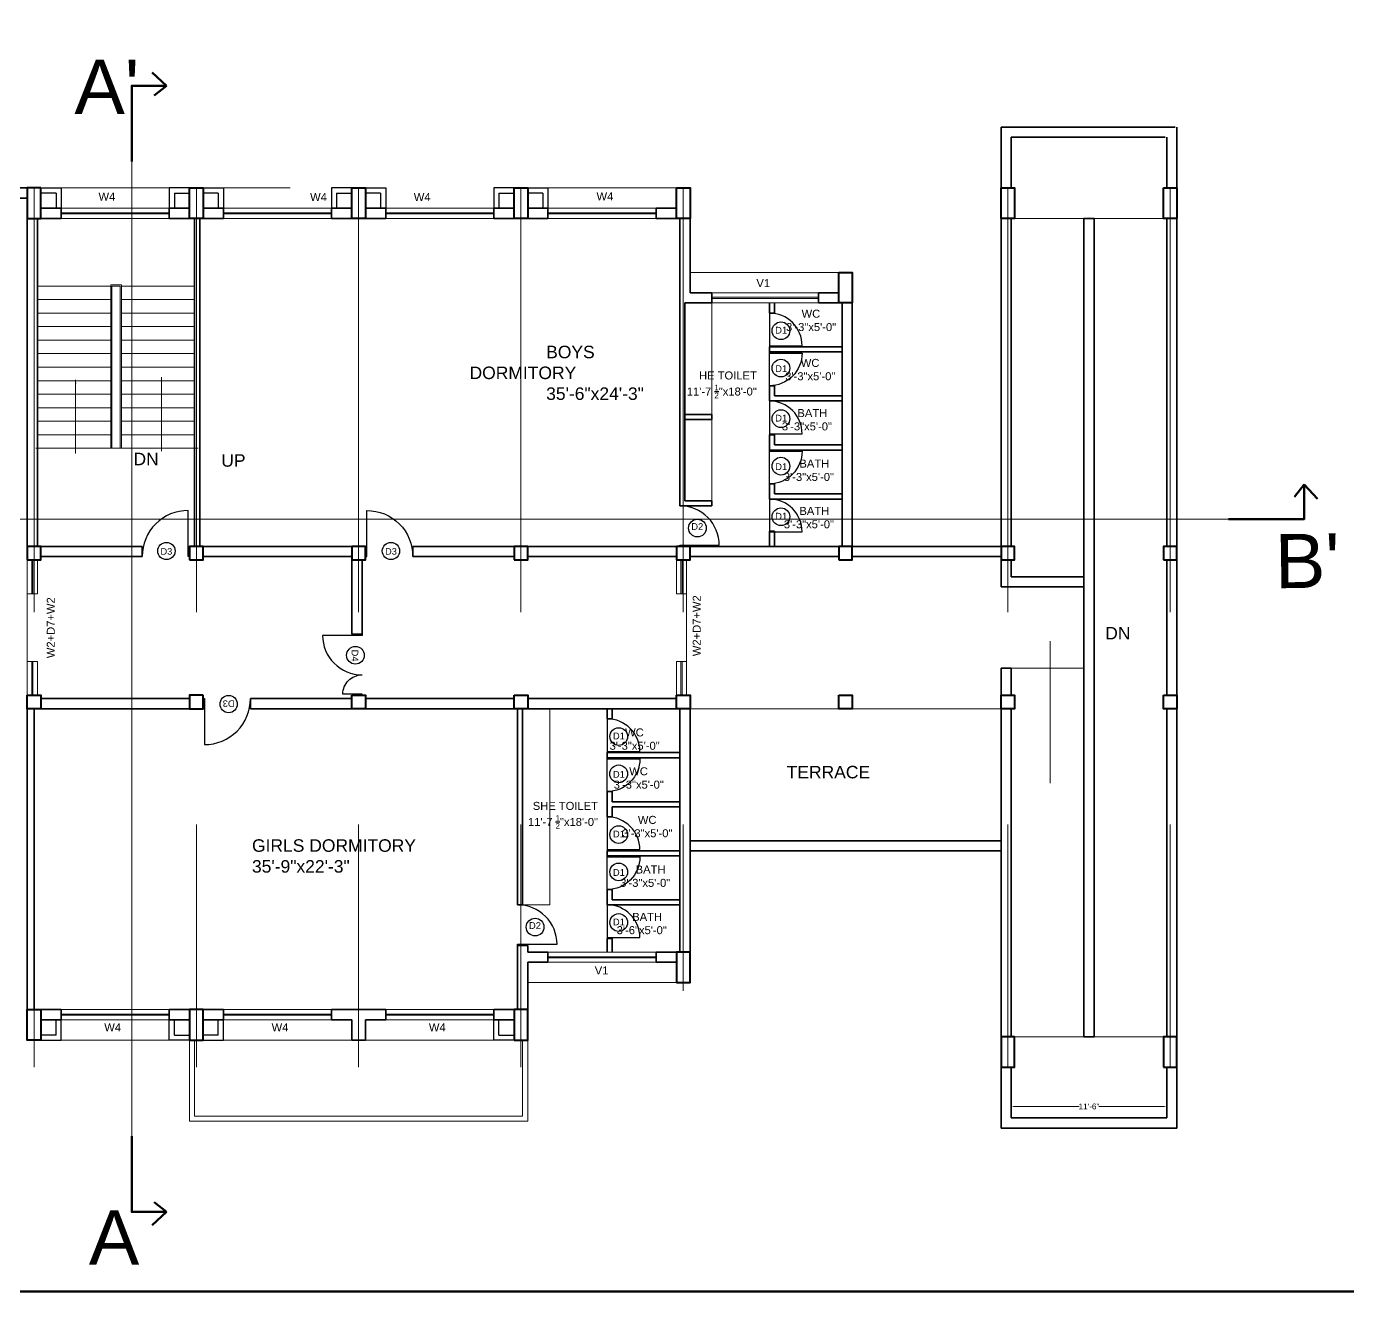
# Model space of a CAD drawing. Header units: feet. Extents: x 15113 to 123217, y -97269 to -8247.
# Drawn here: x 28667 to 29840, y -28339 to -27217 of the extents above; entities that cross this region are included whole.
import ezdxf

# ---------------------------------------------------------------- set-up
doc = ezdxf.new("R2010")
doc.units = ezdxf.units.FT
doc.header["$LTSCALE"] = 50.2
doc.header["$MEASUREMENT"] = 0
doc.header["$PDMODE"] = 3
doc.linetypes.add('1', pattern=[0])
doc.linetypes.add('DASHED', pattern=[0.75, 0.5, -0.25])
doc.layers.get('0').update_dxf_attribs({"lineweight": 35})
for name, color, linetype in [('C-ANNO-TABL-PATT', 7, 'Continuous'), ('Text', 164, 'Continuous'), ('Work', 250, 'Continuous')]:
    doc.layers.add(name, color=color, linetype=linetype)
for name, color, linetype, lineweight in [('column', 6, 'Continuous', 40), ('door', 42, 'Continuous', 25), ('drg seal', 250, 'Continuous', 120), ('WALL', 1, '1', 30)]:
    doc.layers.add(name, color=color, linetype=linetype, lineweight=lineweight)
doc.styles.add('5.2 INCH', font='arial.ttf', dxfattribs={"height": 5.2})
doc.styles.add('7.1 INCH', font='arial.ttf', dxfattribs={"height": 7.1})
doc.styles.get("Standard").update_dxf_attribs({"font": 'arial.ttf'})
doc.dimstyles.new('2.2 INCH', dxfattribs={"dimscale": 0, "dimtxt": 5.2, "dimasz": 3.1, "dimexe": 0.18, "dimexo": 1.063, "dimgap": 0.09, "dimtad": 0, "dimdec": 0, "dimzin": 0, "dimdsep": 46, "dimlunit": 4, "dimtxsty": '5.2 INCH', "dimcen": 0, "dimclrd": 230, "dimclre": 230, "dimclrt": 164, "dimadec": 0, "dimazin": 0, "dimtfac": 1, "dimtdec": 0, "dimtofl": 0, "dimtmove": 0, "dimatfit": 3, "dimfxl": 0.5, "dimtolj": 1, "dimtzin": 0, "dimlwd": 15, "dimlwe": 15, "dimarcsym": 0})
doc.dimstyles.new('7.1INCH', dxfattribs={"dimtxt": 7.1, "dimasz": 3.5, "dimexe": 0, "dimexo": 0.2, "dimtad": 0, "dimlunit": 3, "dimtxsty": '7.1 INCH', "dimblk": 'ARCHTICK', "dimcen": 2.5, "dimclrd": 230, "dimclre": 230, "dimclrt": 164, "dimadec": 0, "dimazin": 0, "dimtfac": 1, "dimtmove": 0, "dimatfit": 3, "dimfxl": 1, "dimlwd": 9, "dimlwe": 18, "dimarcsym": 0})

# ---------------------------------------------------------------- blocks, each defined once
blk = doc.blocks.new('_ArchTick')
at = {"color": 0, "linetype": 'ByBlock', "const_width": 0.15}
blk.add_lwpolyline([(-0.5, -0.5), (0.5, 0.5)], dxfattribs=at)
blk = doc.blocks.new('*D464')
at = {"layer": 'Defpoints', "color": 0, "transparency": 16777216}
for p in [(29679.2, -28175.2), (29541.2, -28185.3), (29679.2, -28185.3)]:
    blk.add_point(p, dxfattribs=at)
at = {"layer": 'WALL', "color": 230, "lineweight": 15, "transparency": 16777216}
for p, q in [((29541.2, -28184.2), (29541.2, -28175.1)), ((29544.3, -28175.2), (29601.5, -28175.2)), ((29676.1, -28175.2), (29619, -28175.2)), ((29679.2, -28184.2), (29679.2, -28175.1))]:
    blk.add_line(p, q, dxfattribs=at)
at = {"layer": 'WALL', "color": 230, "transparency": 16777216}
for points in [[(29544.3, -28174.7), (29544.3, -28175.7), (29541.2, -28175.2)], [(29676.1, -28174.7), (29676.1, -28175.7), (29679.2, -28175.2)]]:
    blk.add_solid(points, dxfattribs=at)
at = {"layer": 'WALL', "color": 164, "transparency": 16777216, "insert": (29610.2, -28175.2), "char_height": 5.2, "attachment_point": 5, "style": '5.2 INCH'}
blk.add_mtext('\\A1;11\'-6"', dxfattribs=at)

msp = doc.modelspace()

# ---------------------------------------------------------------- linework, layer by layer
at = {"color": 1}
for p, q in [((29532.24801, -27306.29513), (29532.24801, -27714.29513)), ((29532.24801, -27306.29513), (29686.74801, -27306.29513)), ((29688.24801, -27306.29513), (29688.24801, -28194.29513)), ((29541.24801, -27315.29513), (29541.24801, -27360.29513)), ((29541.24801, -27315.29513), (29677.74801, -27315.29513)), ((29679.24801, -27315.29513), (29679.24801, -27360.29513)), ((28668.24801, -27360.29513), (27948.24801, -27360.29513)), ((28668.24801, -27369.29513), (27957.24801, -27369.29513)), ((28668.24801, -27378.29513), (28668.24801, -27678.29513)), ((28698.24801, -27378.29513), (28680.24801, -27378.29513)), ((28698.24801, -27378.29513), (28698.24801, -27387.29513)), ((28812.24801, -27378.29513), (28794.24801, -27378.29513)), ((28794.24801, -27378.29513), (28794.24801, -27387.29513)), ((28824.24801, -27378.29513), (28842.24801, -27378.29513)), ((28842.24801, -27378.29513), (28842.24801, -27387.29513)), ((28938.24801, -27378.29513), (28956.24801, -27378.29513)), ((28938.24801, -27378.29513), (28938.24801, -27387.29513)), ((28986.24801, -27378.29513), (28968.24801, -27378.29513)), ((28986.24801, -27378.29513), (28986.24801, -27387.29513)), ((29100.24801, -27378.29513), (29082.24801, -27378.29513)), ((29082.24801, -27378.29513), (29082.24801, -27387.29513)), ((29112.24801, -27378.29513), (29130.24801, -27378.29513)), ((29130.24801, -27378.29513), (29130.24801, -27387.29513)), ((29226.24801, -27378.29513), (29244.24801, -27378.29513)), ((29226.24801, -27378.29513), (29226.24801, -27387.29513)), ((28677.24801, -27387.29513), (28677.24801, -27678.29513)), ((28698.24801, -27387.29513), (28677.24801, -27387.29513)), ((28812.24801, -27387.29513), (28794.24801, -27387.29513)), ((28816.74801, -27387.29513), (28816.74801, -27678.29513)), ((28821.24801, -27387.29513), (28821.24801, -27678.29513)), ((28824.24801, -27387.29513), (28842.24801, -27387.29513)), ((28938.24801, -27387.29513), (28956.24801, -27387.29513)), ((28986.24801, -27387.29513), (28968.24801, -27387.29513)), ((29100.24801, -27387.29513), (29082.24801, -27387.29513)), ((29112.24801, -27387.29513), (29130.24801, -27387.29513)), ((29226.24801, -27387.29513), (29244.24801, -27387.29513)), ((29247.24801, -27387.29513), (29247.24801, -27642.29513)), ((29256.24801, -27387.29513), (29256.24801, -27453.29513)), ((29541.24801, -27387.29513), (29541.24801, -27678.29513)), ((29605.74801, -27387.29513), (29605.74801, -28113.29513)), ((29605.74801, -27387.29513), (29614.74801, -27387.29513)), ((29613.99801, -27387.29513), (29613.99801, -27387.29513)), ((29614.74801, -27387.29513), (29614.74801, -28113.29513)), ((29679.24801, -27387.29513), (29679.24801, -27678.29513)), ((29251.74801, -27582.29513), (29251.74801, -27462.29513)), ((29275.74801, -27462.29513), (29251.74801, -27462.29513)), ((29275.74801, -27453.29513), (29256.24801, -27453.29513)), ((29275.74801, -27453.29513), (29275.74801, -27462.29513)), ((29326.74801, -27471.29513), (29326.74801, -27462.29513)), ((29331.24801, -27471.29513), (29331.24801, -27462.29513)), ((29388.24801, -27453.29513), (29370.24801, -27453.29513)), ((29370.24801, -27453.29513), (29370.24801, -27462.29513)), ((29370.24801, -27462.29513), (29388.24801, -27462.29513)), ((29391.24801, -27462.29513), (29391.24801, -27678.29513)), ((29400.24801, -27462.29513), (29400.24801, -27678.29513)), ((29331.24801, -27471.29513), (29326.74801, -27471.29513)), ((29391.24801, -27501.29513), (29326.74801, -27501.29513)), ((29326.74801, -27501.29513), (29326.74801, -27505.79513)), ((29391.24801, -27505.79513), (29326.74801, -27505.79513)), ((29391.24801, -27501.29513), (29373.24801, -27501.29513)), ((29331.24801, -27535.79513), (29326.74801, -27535.79513)), ((29326.74801, -27535.79513), (29326.74801, -27549.29513)), ((29331.24801, -27535.79513), (29331.24801, -27544.79513)), ((29391.24801, -27544.79513), (29331.24801, -27544.79513)), ((29391.24801, -27549.29513), (29326.74801, -27549.29513)), ((29251.74801, -27561.29513), (29275.74801, -27561.29513)), ((29251.74801, -27565.79513), (29275.74801, -27565.79513)), ((29275.74801, -27565.79513), (29275.74801, -27561.29513)), ((29326.74801, -27579.29513), (29326.74801, -27592.79513)), ((29331.24801, -27579.29513), (29326.74801, -27579.29513)), ((29331.24801, -27579.29513), (29331.24801, -27588.29513)), ((29251.74801, -27637.79513), (29251.74801, -27582.29513)), ((29326.74801, -27588.29513), (29326.74801, -27592.79513)), ((29391.24801, -27592.79513), (29326.74801, -27592.79513)), ((29391.24801, -27588.29513), (29331.24801, -27588.29513)), ((29247.24801, -27606.29513), (29247.24801, -27642.29513)), ((29326.74801, -27622.79513), (29326.74801, -27636.29513)), ((29331.24801, -27622.79513), (29326.74801, -27622.79513)), ((29331.24801, -27622.79513), (29331.24801, -27631.79513)), ((29251.74801, -27637.79513), (29275.74801, -27637.79513)), ((29275.74801, -27637.79513), (29275.74801, -27642.29513)), ((29391.24801, -27636.29513), (29326.74801, -27636.29513)), ((29391.24801, -27631.79513), (29331.24801, -27631.79513)), ((29251.74801, -27642.29513), (29275.74801, -27642.29513)), ((29326.74801, -27664.79513), (29326.74801, -27678.29513)), ((29331.24801, -27664.79513), (29326.74801, -27664.79513)), ((29331.24801, -27664.79513), (29331.24801, -27678.29513)), ((28770.19486, -27678.29513), (28680.24801, -27678.29513)), ((28956.24801, -27678.29513), (28824.24801, -27678.29513)), ((29010.30115, -27678.29513), (29100.24801, -27678.29513)), ((29244.24801, -27678.29513), (29112.24801, -27678.29513)), ((29256.24801, -27678.29513), (29316.24801, -27678.29513)), ((29326.74801, -27678.29513), (29316.24801, -27678.29513)), ((29388.24801, -27678.29513), (29326.74801, -27678.29513)), ((29400.24801, -27678.29513), (29472.24801, -27678.29513)), ((29532.24801, -27678.29513), (29472.24801, -27678.29513)), ((28770.19486, -27687.29513), (28680.24801, -27687.29513)), ((28956.24801, -27687.29513), (28824.24801, -27687.29513)), ((28956.24801, -27756.29513), (28956.24801, -27690.29513)), ((28965.24801, -27756.29513), (28965.24801, -27690.29513)), ((29010.30115, -27687.29513), (29100.24801, -27687.29513)), ((29244.24801, -27687.29513), (29112.24801, -27687.29513)), ((29256.24801, -27687.29513), (29388.24801, -27687.29513)), ((29532.24801, -27687.29513), (29400.24801, -27687.29513)), ((29541.24801, -27690.29513), (29541.24801, -27705.29513)), ((29679.24801, -27690.29513), (29679.24801, -27810.29513)), ((29541.24801, -27705.29513), (29605.74801, -27705.29513)), ((29532.24801, -27714.29513), (29532.24801, -27714.29513)), ((29532.24801, -27714.29513), (29541.24801, -27714.29513)), ((29541.24801, -27714.29513), (29605.74801, -27714.29513)), ((29532.24801, -27786.29513), (29532.24801, -28194.29513)), ((29532.24801, -27786.29513), (29541.24801, -27786.29513)), ((29541.24801, -27786.29513), (29541.24801, -27810.29513)), ((28680.24801, -27813.29513), (28812.24801, -27813.29513)), ((28956.24801, -27813.29513), (28866.24801, -27813.29513)), ((28968.24801, -27813.29513), (29100.24801, -27813.29513)), ((29244.24801, -27813.29513), (29112.24801, -27813.29513)), ((29244.24801, -27813.29513), (29170.74801, -27813.29513)), ((28668.24801, -27822.29513), (28668.24801, -28089.29513)), ((28674.24801, -27822.29513), (28674.24801, -28089.29513)), ((28680.24801, -27822.29513), (28813.74801, -27822.29513)), ((28821.24801, -27822.29513), (28815.24801, -27822.29513)), ((28821.24801, -27822.29513), (28815.24801, -27822.29513)), ((28956.24801, -27822.29513), (28866.24801, -27822.29513)), ((28968.24801, -27822.29513), (29101.74801, -27822.29513)), ((29103.24801, -27996.29513), (29103.24801, -27822.29513)), ((29107.74801, -27996.29513), (29107.74801, -27822.29513)), ((29244.24801, -27822.29513), (29112.24801, -27822.29513)), ((29244.24801, -27822.29513), (29175.24801, -27822.29513)), ((29182.74801, -27822.29513), (29182.74801, -27831.29513)), ((29187.24801, -27822.29513), (29187.24801, -27831.29513)), ((29247.24801, -27822.29513), (29247.24801, -27895.79513)), ((29247.24801, -27822.29513), (29247.24801, -27895.79513)), ((29247.24801, -27822.29513), (29247.24801, -27895.79513)), ((29247.24801, -27822.29513), (29247.24801, -27895.79513)), ((29247.24801, -27822.29513), (29247.24801, -27895.79513)), ((29247.24801, -27822.29513), (29247.24801, -27895.79513)), ((29247.24801, -27822.29513), (29247.24801, -27895.79513)), ((29247.24801, -27822.29513), (29247.24801, -27895.79513)), ((29256.24801, -27822.29513), (29256.24801, -28038.29513)), ((29541.24801, -27822.29513), (29541.24801, -28113.29513)), ((29679.24801, -27822.29513), (29679.24801, -28113.29513)), ((29187.24801, -27831.29513), (29182.74801, -27831.29513)), ((29182.74801, -27861.29513), (29182.74801, -27865.79513)), ((29247.24801, -27861.29513), (29182.74801, -27861.29513)), ((29247.24801, -27865.79513), (29182.74801, -27865.79513)), ((29182.74801, -27895.79513), (29182.74801, -27918.29513)), ((29187.24801, -27895.79513), (29182.74801, -27895.79513)), ((29187.24801, -27895.79513), (29187.24801, -27904.79513)), ((29247.24801, -27895.79513), (29247.24801, -27996.29513)), ((29247.24801, -27904.79513), (29187.24801, -27904.79513)), ((29187.24801, -27909.29513), (29187.24801, -27918.29513)), ((29247.24801, -27909.29513), (29187.24801, -27909.29513)), ((29247.24801, -27900.29513), (29247.24801, -27960.29513)), ((29187.24801, -27918.29513), (29182.74801, -27918.29513)), ((29256.24801, -27918.29513), (29256.24801, -28065.29513)), ((29256.24801, -27918.29513), (29256.24801, -28065.29513)), ((29256.24801, -27918.29513), (29256.24801, -28065.29513)), ((29256.24801, -27939.5203), (29532.24801, -27939.5203)), ((29182.74801, -27948.29513), (29182.74801, -27952.79513)), ((29247.24801, -27948.29513), (29182.74801, -27948.29513)), ((29247.24801, -27952.79513), (29182.74801, -27952.79513)), ((29256.24801, -27948.5203), (29532.24801, -27948.5203)), ((29247.25335, -27964.79513), (29247.24801, -28038.29513)), ((29182.74801, -27982.79513), (29182.74801, -27996.29513)), ((29187.24801, -27982.79513), (29182.74801, -27982.79513)), ((29187.24801, -27982.79513), (29187.24801, -27991.79513)), ((29247.24801, -27991.79513), (29187.24801, -27991.79513)), ((29107.74801, -27996.29513), (29103.24801, -27996.29513)), ((29247.24801, -27996.29513), (29182.74801, -27996.29513)), ((29182.74801, -28026.29513), (29182.74801, -28038.29513)), ((29187.24801, -28026.29513), (29182.74801, -28026.29513)), ((29187.24801, -28026.29513), (29187.24801, -28038.29513)), ((29112.24801, -28032.29513), (29103.24801, -28032.29513)), ((29103.24801, -28032.29513), (29103.24801, -28089.29513)), ((29112.24801, -28032.29513), (29112.24801, -28038.29513)), ((29112.24801, -28038.29513), (29130.24801, -28038.29513)), ((29130.24801, -28047.29513), (29130.24801, -28038.29513)), ((29226.24801, -28038.29513), (29244.24801, -28038.29513)), ((29226.24801, -28047.29513), (29226.24801, -28038.29513)), ((29112.24801, -28047.29513), (29130.24801, -28047.29513)), ((29112.24801, -28089.29513), (29112.24801, -28047.29513)), ((29226.24801, -28047.29513), (29244.24801, -28047.29513)), ((28698.24801, -28089.29513), (28680.24801, -28089.29513)), ((28698.24801, -28098.29513), (28698.24801, -28089.29513)), ((28812.24801, -28089.29513), (28794.24801, -28089.29513)), ((28794.24801, -28098.29513), (28794.24801, -28089.29513)), ((28824.24801, -28089.29513), (28842.24801, -28089.29513)), ((28842.24801, -28098.29513), (28842.24801, -28089.29513)), ((28938.24801, -28089.29513), (28956.24801, -28089.29513)), ((28938.24801, -28098.29513), (28938.24801, -28089.29513)), ((28986.24801, -28089.29513), (28968.24801, -28089.29513)), ((28986.24801, -28098.29513), (28986.24801, -28089.29513)), ((29100.24801, -28089.29513), (29082.24801, -28089.29513)), ((29082.24801, -28098.29513), (29082.24801, -28089.29513)), ((28698.24801, -28098.29513), (28680.24801, -28098.29513)), ((28812.24801, -28098.29513), (28794.24801, -28098.29513)), ((28812.24801, -28098.29513), (28812.24801, -28113.29513)), ((28824.24801, -28098.29513), (28842.24801, -28098.29513)), ((28938.24801, -28098.29513), (28956.24801, -28098.29513)), ((28986.24801, -28098.29513), (28968.24801, -28098.29513)), ((29100.24801, -28098.29513), (29082.24801, -28098.29513)), ((29605.74801, -28113.29513), (29614.74801, -28113.29513)), ((29541.24801, -28140.29513), (29541.24801, -28185.29513)), ((29679.24801, -28140.29513), (29679.24801, -28185.29513)), ((29541.24801, -28185.29513), (29679.24801, -28185.29513)), ((29532.24801, -28194.29513), (29688.24801, -28194.29513))]:
    msp.add_line(p, q, dxfattribs=at)
at = {"color": 230, "linetype": 'DASHED', "lineweight": 18, "ltscale": 15}
for p, q in [((27960.24801, -27360.29513), (29244.24801, -27360.29513)), ((28674.24801, -27360.29513), (28674.24801, -28140.29513)), ((28674.24801, -27360.29513), (28674.24801, -28140.29513)), ((28680.24801, -27360.29513), (28812.24801, -27360.29513)), ((28818.24801, -27360.29513), (28818.24801, -28140.29513)), ((28962.24801, -27360.29513), (28962.24801, -28140.29513)), ((29106.24801, -27360.29513), (29106.24801, -28140.29513)), ((29250.24801, -27360.29513), (29250.24801, -28072.61258)), ((29538.24801, -27360.29513), (29538.24801, -28140.29513)), ((29682.24801, -27360.29513), (29682.24801, -28140.29513)), ((29388.24801, -27435.29513), (29256.24801, -27435.29513)), ((29256.24801, -27822.29513), (29532.24801, -27822.29513)), ((29244.24801, -28065.29513), (29112.24801, -28065.29513)), ((28680.24801, -28116.29513), (28812.24801, -28116.29513)), ((28956.24801, -28116.29513), (28824.24801, -28116.29513)), ((28968.24801, -28116.29513), (29100.24801, -28116.29513))]:
    msp.add_line(p, q, dxfattribs=at)
at = {"color": 5, "lineweight": 18}
for p, q in [((28794.24801, -27378.29513), (28698.24801, -27378.29513)), ((28794.24801, -27382.29513), (28698.24801, -27382.29513)), ((28842.24801, -27378.29513), (28938.24801, -27378.29513)), ((28842.24801, -27382.29513), (28938.24801, -27382.29513)), ((29082.24801, -27378.29513), (28986.24801, -27378.29513)), ((29082.24801, -27382.29513), (28986.24801, -27382.29513)), ((29130.24801, -27378.29513), (29226.24801, -27378.29513)), ((29130.24801, -27382.29513), (29226.24801, -27382.29513)), ((29226.24801, -27378.29513), (29226.24801, -27387.29513)), ((29226.24801, -27378.29513), (29226.24801, -27378.29513)), ((28794.24801, -27383.29513), (28698.24801, -27383.29513)), ((28794.24801, -27387.29513), (28698.24801, -27387.29513)), ((28842.24801, -27383.29513), (28938.24801, -27383.29513)), ((28842.24801, -27387.29513), (28938.24801, -27387.29513)), ((29082.24801, -27383.29513), (28986.24801, -27383.29513)), ((29082.24801, -27387.29513), (28986.24801, -27387.29513)), ((29130.24801, -27383.29513), (29226.24801, -27383.29513)), ((29130.24801, -27387.29513), (29226.24801, -27387.29513)), ((29370.24801, -27453.29513), (29275.74801, -27453.29513)), ((29370.24801, -27457.29513), (29275.74801, -27457.29513)), ((29370.24801, -27458.29513), (29275.74801, -27458.29513)), ((29275.74801, -27561.29513), (29275.74801, -27462.29513)), ((29370.24801, -27462.29513), (29275.74801, -27462.29513)), ((29275.74801, -27637.79513), (29275.74801, -27565.79513)), ((28668.24178, -27720.29513), (28668.24178, -27690.29513)), ((28672.24178, -27720.29513), (28672.24178, -27690.29513)), ((28673.24178, -27720.29326), (28673.24178, -27690.29513)), ((28677.24178, -27720.29326), (28677.24178, -27690.29513)), ((29244.24178, -27720.29513), (29244.24178, -27690.29513)), ((29248.24178, -27720.29513), (29248.24178, -27690.29513)), ((29249.24178, -27720.29326), (29249.24178, -27690.29513)), ((29253.24178, -27720.29326), (29253.24178, -27690.29513)), ((28668.24489, -27780.29513), (28668.23244, -27720.29513)), ((28668.24178, -27720.29513), (28677.24178, -27720.29326)), ((29244.24178, -27720.29513), (29253.24178, -27720.29326)), ((29253.25424, -27780.29513), (29253.24178, -27720.29513)), ((28668.24801, -27810.29513), (28668.24489, -27780.29513)), ((28668.25424, -27780.29513), (28677.25424, -27780.29326)), ((28672.24801, -27810.2943), (28672.24489, -27780.2943)), ((28673.25424, -27780.29326), (28673.25424, -27810.29513)), ((28677.25424, -27780.29326), (28677.25424, -27810.29513)), ((29244.24801, -27810.29513), (29244.24489, -27780.29513)), ((29244.25424, -27780.29513), (29253.25424, -27780.29326)), ((29248.24801, -27810.2943), (29248.24489, -27780.2943)), ((29249.25424, -27780.29326), (29249.25424, -27810.29513)), ((29253.25424, -27780.29326), (29253.25424, -27810.29513)), ((29131.74801, -27996.29513), (29131.74801, -27822.29513)), ((29107.74801, -27996.29513), (29131.74801, -27996.29513)), ((29130.24801, -28038.29513), (29226.24801, -28038.29513)), ((29130.24801, -28042.29513), (29226.24801, -28042.29513)), ((29130.24801, -28043.29513), (29226.24801, -28043.29513)), ((29130.24801, -28047.29513), (29226.24801, -28047.29513)), ((28794.24801, -28089.29513), (28698.24801, -28089.29513)), ((28794.24801, -28093.29513), (28698.24801, -28093.29513)), ((28794.24801, -28094.29513), (28698.24801, -28094.29513)), ((28842.24801, -28089.29513), (28938.24801, -28089.29513)), ((28842.24801, -28093.29513), (28938.24801, -28093.29513)), ((28842.24801, -28094.29513), (28938.24801, -28094.29513)), ((29082.24801, -28089.29513), (28986.24801, -28089.29513)), ((29082.24801, -28093.29513), (28986.24801, -28093.29513)), ((29082.24801, -28094.29513), (28986.24801, -28094.29513)), ((28794.24801, -28098.29513), (28698.24801, -28098.29513)), ((28842.24801, -28098.29513), (28938.24801, -28098.29513)), ((29082.24801, -28098.29513), (28986.24801, -28098.29513)), ((28812.24801, -28116.28434), (28812.24801, -28188.28434)), ((28816.74801, -28116.28434), (28816.74801, -28183.78434)), ((29107.74801, -28116.29513), (29107.74801, -28183.78434)), ((29112.24801, -28116.29513), (29112.24801, -28188.28434)), ((28812.24801, -28188.28434), (29112.24801, -28188.28434)), ((28816.74801, -28183.78434), (29107.74801, -28183.78434))]:
    msp.add_line(p, q, dxfattribs=at)
at = {"color": 1, "lineweight": 18}
for p, q in [((29541.99801, -27387.29513), (29678.49801, -27387.29513)), ((29541.24801, -27786.29513), (29604.99801, -27786.29513)), ((29541.99801, -28113.29513), (29678.49801, -28113.29513)), ((29541.99801, -28113.29513), (29605.74801, -28113.29513))]:
    msp.add_line(p, q, dxfattribs=at)
at = {"color": 24, "lineweight": 18}
for p, q in [((28677.24801, -27447.29513), (28742.24801, -27447.29513)), ((28677.24801, -27447.29513), (28742.24801, -27447.29513)), ((28677.24801, -27447.29513), (28742.24801, -27447.29513)), ((28677.24801, -27447.29513), (28742.24801, -27447.29513)), ((28742.24801, -27591.29513), (28742.24801, -27446.29513)), ((28742.24801, -27591.29513), (28742.24801, -27446.29513)), ((28742.24801, -27591.29513), (28742.24801, -27446.29513)), ((28742.24801, -27591.29513), (28742.24801, -27446.29513)), ((28742.24801, -27446.29513), (28751.74801, -27446.29513)), ((28743.24801, -27591.29513), (28743.24801, -27447.29513)), ((28743.24801, -27591.29513), (28743.24801, -27447.29513)), ((28743.24801, -27591.29513), (28743.24801, -27447.29513)), ((28743.24801, -27591.29513), (28743.24801, -27447.29513)), ((28743.24801, -27447.29513), (28750.74801, -27447.29513)), ((28750.74801, -27579.29513), (28750.74801, -27447.29513)), ((28750.74801, -27579.29513), (28750.74801, -27447.29513)), ((28750.74801, -27579.29513), (28750.74801, -27447.29513)), ((28750.74801, -27591.29513), (28750.74801, -27447.29513)), ((28751.74801, -27579.29513), (28751.74801, -27446.29513)), ((28751.74801, -27579.29513), (28751.74801, -27446.29513)), ((28751.74801, -27579.29513), (28751.74801, -27446.29513)), ((28751.74801, -27591.29513), (28751.74801, -27446.29513)), ((28751.74801, -27447.29513), (28816.74801, -27447.29513)), ((28751.74801, -27447.29513), (28816.74801, -27447.29513)), ((28751.74801, -27447.29513), (28816.74801, -27447.29513)), ((28751.74801, -27447.29513), (28816.74801, -27447.29513)), ((28677.24801, -27459.29513), (28742.24801, -27459.29513)), ((28677.24801, -27459.29513), (28742.24801, -27459.29513)), ((28677.24801, -27459.29513), (28742.24801, -27459.29513)), ((28677.24801, -27459.29513), (28742.24801, -27459.29513)), ((28751.74801, -27459.29513), (28816.74801, -27459.29513)), ((28751.74801, -27459.29513), (28816.74801, -27459.29513)), ((28751.74801, -27459.29513), (28816.74801, -27459.29513)), ((28751.74801, -27459.29513), (28816.74801, -27459.29513)), ((28677.24801, -27471.29513), (28742.24801, -27471.29513)), ((28677.24801, -27471.29513), (28742.24801, -27471.29513)), ((28677.24801, -27471.29513), (28742.24801, -27471.29513)), ((28677.24801, -27471.29513), (28742.24801, -27471.29513)), ((28751.74801, -27471.29513), (28816.74801, -27471.29513)), ((28751.74801, -27471.29513), (28816.74801, -27471.29513)), ((28751.74801, -27471.29513), (28816.74801, -27471.29513)), ((28751.74801, -27471.29513), (28816.74801, -27471.29513)), ((28677.24801, -27483.29513), (28742.24801, -27483.29513)), ((28677.24801, -27483.29513), (28742.24801, -27483.29513)), ((28677.24801, -27483.29513), (28742.24801, -27483.29513)), ((28677.24801, -27483.29513), (28742.24801, -27483.29513)), ((28751.74801, -27483.29513), (28816.74801, -27483.29513)), ((28751.74801, -27483.29513), (28816.74801, -27483.29513)), ((28751.74801, -27483.29513), (28816.74801, -27483.29513)), ((28751.74801, -27483.29513), (28816.74801, -27483.29513)), ((28677.24801, -27495.29513), (28742.24801, -27495.29513)), ((28677.24801, -27495.29513), (28742.24801, -27495.29513)), ((28677.24801, -27495.29513), (28742.24801, -27495.29513)), ((28677.24801, -27495.29513), (28742.24801, -27495.29513)), ((28751.74801, -27495.29513), (28816.74801, -27495.29513)), ((28751.74801, -27495.29513), (28816.74801, -27495.29513)), ((28751.74801, -27495.29513), (28816.74801, -27495.29513)), ((28751.74801, -27495.29513), (28816.74801, -27495.29513)), ((28677.24801, -27507.29513), (28742.24801, -27507.29513)), ((28677.24801, -27507.29513), (28742.24801, -27507.29513)), ((28677.24801, -27507.29513), (28742.24801, -27507.29513)), ((28677.24801, -27507.29513), (28742.24801, -27507.29513)), ((28751.74801, -27507.29513), (28816.74801, -27507.29513)), ((28751.74801, -27507.29513), (28816.74801, -27507.29513)), ((28751.74801, -27507.29513), (28816.74801, -27507.29513)), ((28751.74801, -27507.29513), (28816.74801, -27507.29513)), ((28677.24801, -27519.29513), (28742.24801, -27519.29513)), ((28677.24801, -27519.29513), (28742.24801, -27519.29513)), ((28677.24801, -27519.29513), (28742.24801, -27519.29513)), ((28677.24801, -27519.29513), (28742.24801, -27519.29513)), ((28751.74801, -27519.29513), (28816.74801, -27519.29513)), ((28751.74801, -27519.29513), (28816.74801, -27519.29513)), ((28751.74801, -27519.29513), (28816.74801, -27519.29513)), ((28751.74801, -27519.29513), (28816.74801, -27519.29513)), ((28677.24801, -27531.29513), (28742.24801, -27531.29513)), ((28677.24801, -27531.29513), (28742.24801, -27531.29513)), ((28677.24801, -27531.29513), (28742.24801, -27531.29513)), ((28677.24801, -27531.29513), (28742.24801, -27531.29513)), ((28751.74801, -27531.29513), (28816.74801, -27531.29513)), ((28751.74801, -27531.29513), (28816.74801, -27531.29513)), ((28751.74801, -27531.29513), (28816.74801, -27531.29513)), ((28751.74801, -27531.29513), (28816.74801, -27531.29513)), ((28677.24801, -27543.29513), (28742.24801, -27543.29513)), ((28677.24801, -27543.29513), (28742.24801, -27543.29513)), ((28677.24801, -27543.29513), (28742.24801, -27543.29513)), ((28677.24801, -27543.29513), (28742.24801, -27543.29513)), ((28751.74801, -27543.29513), (28816.74801, -27543.29513)), ((28751.74801, -27543.29513), (28816.74801, -27543.29513)), ((28751.74801, -27543.29513), (28816.74801, -27543.29513)), ((28751.74801, -27543.29513), (28816.74801, -27543.29513)), ((28677.24801, -27555.29513), (28742.24801, -27555.29513)), ((28677.24801, -27555.29513), (28742.24801, -27555.29513)), ((28677.24801, -27555.29513), (28742.24801, -27555.29513)), ((28677.24801, -27555.29513), (28742.24801, -27555.29513)), ((28751.74801, -27555.29513), (28816.74801, -27555.29513)), ((28751.74801, -27555.29513), (28816.74801, -27555.29513)), ((28751.74801, -27555.29513), (28816.74801, -27555.29513)), ((28751.74801, -27555.29513), (28816.74801, -27555.29513)), ((28677.24801, -27567.29513), (28742.24801, -27567.29513)), ((28677.24801, -27567.29513), (28742.24801, -27567.29513)), ((28677.24801, -27567.29513), (28742.24801, -27567.29513)), ((28677.24801, -27567.29513), (28742.24801, -27567.29513)), ((28751.74801, -27567.29513), (28816.74801, -27567.29513)), ((28751.74801, -27567.29513), (28816.74801, -27567.29513)), ((28751.74801, -27567.29513), (28816.74801, -27567.29513)), ((28751.74801, -27567.29513), (28816.74801, -27567.29513)), ((28742.24801, -27579.29513), (28677.24801, -27579.29513)), ((28742.24801, -27579.29513), (28677.24801, -27579.29513)), ((28742.24801, -27579.29513), (28677.24801, -27579.29513)), ((28742.24801, -27579.29513), (28677.24801, -27579.29513)), ((28751.74801, -27579.29513), (28816.74801, -27579.29513)), ((28751.74801, -27579.29513), (28816.74801, -27579.29513)), ((28751.74801, -27579.29513), (28816.74801, -27579.29513)), ((28751.74801, -27579.29513), (28816.74801, -27579.29513)), ((28675.74801, -27591.29513), (28819.74801, -27591.29513)), ((28675.74801, -27591.29513), (28819.74801, -27591.29513)), ((28675.74801, -27591.29513), (28819.74801, -27591.29513)), ((28675.74801, -27591.29513), (28819.74801, -27591.29513)), ((28668.24801, -27690.29513), (28668.24801, -27810.29513))]:
    msp.add_line(p, q, dxfattribs=at)
msp.add_line((29125.74801, -27819.29513), (29125.74801, -27819.29513))
msp.add_line((29125.74801, -27819.29513), (29125.74801, -27819.29513))
at = {"lineweight": 70, "flags": 128}
for points in [[(28791.90521, -27269.63254), (28779.13833, -27257.86259)], [(28791.90521, -27269.63254), (28760.91626, -27269.63254), (28760.91626, -27336.70328)], [(28791.90521, -27269.63254), (28780.75785, -27278.25447)], [(29801.10394, -27623.27165), (29801.10394, -27654.2606), (29734.0332, -27654.2606)], [(29801.10394, -27623.27165), (29792.48201, -27634.41902)], [(29801.10394, -27623.27165), (29812.87389, -27636.03853)], [(28791.90521, -28268.7303), (28760.91626, -28268.7303), (28760.91626, -28201.65956)], [(28791.90521, -28268.7303), (28780.75785, -28260.10837)], [(28791.90521, -28268.7303), (28779.13833, -28280.50025)]]:
    msp.add_lwpolyline(points, dxfattribs=at)
at = {"color": 1}
for points in [[(29251.74801, -27642.29513), (29247.24801, -27642.29513)], [(28770.19486, -27678.29513), (28770.19486, -27687.29513)], [(29010.30115, -27678.29513), (29010.30115, -27687.29513)], [(28956.24801, -27756.29513), (28965.24801, -27756.29513)], [(28866.24801, -27822.29513), (28866.24801, -27813.29513)], [(28968.24801, -28089.29513), (28968.24801, -28089.29513), (28956.24801, -28089.29513)], [(28956.24801, -28098.29513), (28956.24801, -28116.29513), (28968.24801, -28116.29513), (28968.24801, -28098.29513)]]:
    msp.add_lwpolyline(points, dxfattribs=at)
at = {"layer": 'C-ANNO-TABL-PATT', "linetype": 'DASHED', "lineweight": 9, "ltscale": 50}
for p, q in [((28760.91626, -27336.70328), (28760.91626, -28230.4469)), ((29734.0332, -27654.2606), (27882.23032, -27654.2606))]:
    msp.add_line(p, q, dxfattribs=at)
at = {"layer": 'column'}
for points in [[(28680.24801, -27360.29513), (28668.24801, -27360.29513), (28668.24801, -27387.29513), (28680.24801, -27387.29513)], [(28812.24801, -27360.29513), (28824.24801, -27360.29513), (28824.24801, -27387.29513), (28812.24801, -27387.29513)], [(28812.24801, -27360.29513), (28824.24801, -27360.29513), (28824.24801, -27387.29513), (28812.24801, -27387.29513)], [(28956.24801, -27360.29513), (28968.24801, -27360.29513), (28968.24801, -27387.29513), (28956.24801, -27387.29513)], [(29100.24801, -27360.29513), (29112.24801, -27360.29513), (29112.24801, -27387.29513), (29100.24801, -27387.29513)], [(29244.24801, -27360.29513), (29256.24801, -27360.29513), (29256.24801, -27387.29513), (29244.24801, -27387.29513)], [(29532.24801, -27360.29513), (29544.24801, -27360.29513), (29544.24801, -27387.29513), (29532.24801, -27387.29513)], [(29676.24801, -27360.29513), (29688.24801, -27360.29513), (29688.24801, -27387.29513), (29676.24801, -27387.29513)], [(29388.24801, -27435.29513), (29400.24801, -27435.29513), (29400.24801, -27462.29513), (29388.24801, -27462.29513)], [(28668.24801, -27690.29513), (28680.24801, -27690.29513), (28680.24801, -27678.29513), (28668.24801, -27678.29513)], [(28812.24801, -27690.29513), (28824.24801, -27690.29513), (28824.24801, -27678.29513), (28812.24801, -27678.29513)], [(28956.24801, -27690.29513), (28968.24801, -27690.29513), (28968.24801, -27678.29513), (28956.24801, -27678.29513)], [(29100.24801, -27690.29513), (29112.24801, -27690.29513), (29112.24801, -27678.29513), (29100.24801, -27678.29513)], [(29244.24801, -27690.29513), (29256.24801, -27690.29513), (29256.24801, -27678.29513), (29244.24801, -27678.29513)], [(29244.24801, -27690.29513), (29256.24801, -27690.29513), (29256.24801, -27678.29513), (29244.24801, -27678.29513)], [(29388.24801, -27690.29513), (29400.24801, -27690.29513), (29400.24801, -27678.29513), (29388.24801, -27678.29513)], [(29532.24801, -27690.29513), (29544.24801, -27690.29513), (29544.24801, -27678.29513), (29532.24801, -27678.29513)], [(29676.24801, -27690.29513), (29688.24801, -27690.29513), (29688.24801, -27678.29513), (29676.24801, -27678.29513)], [(28668.24801, -27810.29513), (28680.24801, -27810.29513), (28680.24801, -27822.29513), (28668.24801, -27822.29513)], [(28824.24801, -27810.29513), (28812.24801, -27810.29513), (28812.24801, -27822.29513), (28824.24801, -27822.29513)], [(28824.24801, -27810.29513), (28812.24801, -27810.29513), (28812.24801, -27822.29513), (28824.24801, -27822.29513)], [(28956.24801, -27810.29513), (28968.24801, -27810.29513), (28968.24801, -27822.29513), (28956.24801, -27822.29513)], [(29100.24801, -27810.29513), (29112.24801, -27810.29513), (29112.24801, -27822.29513), (29100.24801, -27822.29513)], [(29100.24801, -27810.29513), (29112.24801, -27810.29513), (29112.24801, -27822.29513), (29100.24801, -27822.29513)], [(29244.24801, -27810.29513), (29256.24801, -27810.29513), (29256.24801, -27822.29513), (29244.24801, -27822.29513)], [(29244.24801, -27810.29513), (29256.24801, -27810.29513), (29256.24801, -27822.29513), (29244.24801, -27822.29513)], [(29388.24801, -27810.29513), (29400.24801, -27810.29513), (29400.24801, -27822.29513), (29388.24801, -27822.29513)], [(29532.24801, -27810.29513), (29544.24801, -27810.29513), (29544.24801, -27822.29513), (29532.24801, -27822.29513)], [(29676.24801, -27810.29513), (29688.24801, -27810.29513), (29688.24801, -27822.29513), (29676.24801, -27822.29513)], [(29244.24801, -28065.29513), (29256.24801, -28065.29513), (29256.24801, -28038.29513), (29244.24801, -28038.29513)], [(28680.24801, -28116.29513), (28668.24801, -28116.29513), (28668.24801, -28089.29513), (28680.24801, -28089.29513)], [(28812.24801, -28116.29513), (28824.24801, -28116.29513), (28824.24801, -28089.29513), (28812.24801, -28089.29513)], [(29100.24801, -28116.29513), (29112.24801, -28116.29513), (29112.24801, -28089.29513), (29100.24801, -28089.29513)], [(29532.24801, -28140.29513), (29544.24801, -28140.29513), (29544.24801, -28113.29513), (29532.24801, -28113.29513)], [(29676.24801, -28140.29513), (29688.24801, -28140.29513), (29688.24801, -28113.29513), (29676.24801, -28113.29513)]]:
    msp.add_lwpolyline(points, close=True, dxfattribs=at)
at = {"layer": 'door'}
for p, q in [((29326.75316, -27471.29513), (29326.74801, -27501.29513)), ((29326.74801, -27535.79513), (29326.74286, -27505.79513)), ((29326.75316, -27549.29513), (29326.74801, -27579.29513)), ((29326.75316, -27622.79513), (29326.74801, -27592.79513)), ((29326.75316, -27636.29513), (29326.74801, -27666.29513)), ((29182.75316, -27831.29513), (29182.74801, -27861.29513)), ((29182.74801, -27895.79513), (29182.74286, -27865.79513)), ((29182.75316, -27918.29513), (29182.74801, -27948.29513)), ((29182.75316, -27982.79513), (29182.74801, -27952.79513)), ((29182.75316, -27996.29513), (29182.74801, -28026.29513))]:
    msp.add_line(p, q, dxfattribs=at)
for points in [[(29326.74818, -27500.29513), (29355.74818, -27500.30011, 0.4142135624), (29326.75316, -27471.29513, 0.3095801282)], [(29326.74303, -27506.79513), (29355.74303, -27506.79015, -0.4142135624), (29326.74801, -27535.79513, -0.3095801282)], [(29326.74818, -27578.29513), (29355.74818, -27578.30011, 0.4142135624), (29326.75316, -27549.29513, 0.3095801282)], [(29326.74818, -27593.79513), (29355.74818, -27593.79015, -0.4142135624), (29326.75316, -27622.79513, -0.3095801282)], [(29326.74818, -27665.29513), (29355.74818, -27665.30011, 0.4142135624), (29326.75316, -27636.29513, 0.3095801282)], [(28812.24801, -27687.29513), (28811.07986, -27687.29513), (28811.07986, -27646.41013, 0.4142135624), (28770.19486, -27687.29513, 1.0909345881)], [(28968.24801, -27687.29513), (28969.41615, -27687.29513), (28969.41615, -27646.41013, -0.4142135624), (29010.30115, -27687.29513, -1.0909345881)], [(29247.2511, -27678.29513), (29247.25101, -27677.29513), (29282.25101, -27677.29213, 0.4142135624), (29247.24801, -27642.29513, 1.0909345881)], [(28965.24801, -27756.29513), (28965.24801, -27757.29513), (28930.24801, -27757.29513, 0.4142135624), (28965.24801, -27792.29513, 1.0909345881)], [(28965.24801, -27810.29513), (28965.24801, -27809.29513), (28948.24801, -27809.29513, -0.4142135624), (28965.24801, -27792.29513, -1)], [(28824.24801, -27813.29513), (28825.41615, -27813.29513), (28825.41615, -27854.18013, 0.4142135624), (28866.30115, -27813.29513, 1.0909345881)], [(29182.74818, -27860.29513), (29211.74818, -27860.30011, 0.4142135624), (29182.75316, -27831.29513, 0.3095801282)], [(29182.74303, -27866.79513), (29211.74303, -27866.79015, -0.4142135624), (29182.74801, -27895.79513, -0.3095801282)], [(29182.74818, -27947.29513), (29211.74818, -27947.30011, 0.4142135624), (29182.75316, -27918.29513, 0.3095801282)], [(29182.74818, -27953.79513), (29211.74818, -27953.79015, -0.4142135624), (29182.75316, -27982.79513, -0.3095801282)], [(29103.2511, -28032.29513), (29103.25101, -28031.29513), (29138.25101, -28031.29213, 0.4142135624), (29103.24801, -27996.29513, 1.0909345881)], [(29182.74818, -28025.29513), (29211.74818, -28025.30011, 0.4142135624), (29182.75316, -27996.29513, 0.3095801282)]]:
    msp.add_lwpolyline(points, format="xyb", dxfattribs=at)
at = {"layer": 'drg seal', "lineweight": 70}
msp.add_lwpolyline([(30834.55937, -28339.40942), (30834.55937, -26027.63743), (27777.84032, -26027.63743), (27777.84032, -28339.40942), (30834.14319, -28339.40942)], dxfattribs=at)
at = {"layer": 'WALL', "ltscale": 4}
for p, q in [((28693.75645, -27364.79501), (28680.24801, -27364.79501)), ((28693.75645, -27364.79501), (28693.75596, -27378.29456)), ((28798.73957, -27364.79501), (28798.74005, -27378.29456)), ((28798.73957, -27364.79501), (28812.24801, -27364.79501)), ((28837.75645, -27364.79501), (28824.24801, -27364.79501)), ((28837.75645, -27364.79501), (28837.75596, -27378.29456)), ((28942.73957, -27364.79501), (28942.74005, -27378.29456)), ((28942.73957, -27364.79501), (28956.24801, -27364.79501)), ((28981.75645, -27364.79501), (28968.24801, -27364.79501)), ((28981.75645, -27364.79501), (28981.75596, -27378.29456)), ((29086.73957, -27364.79501), (29086.74005, -27378.29456)), ((29086.73957, -27364.79501), (29100.24801, -27364.79501)), ((29125.75645, -27364.79501), (29112.24801, -27364.79501)), ((29125.75645, -27364.79501), (29125.75596, -27378.29456)), ((28693.75645, -28111.79525), (28693.75596, -28098.2957)), ((28798.73957, -28111.79525), (28798.74005, -28098.2957)), ((28837.75645, -28111.79525), (28837.75596, -28098.2957)), ((29086.73957, -28111.79525), (29086.74005, -28098.2957)), ((28693.75645, -28111.79525), (28680.24801, -28111.79525)), ((28798.73957, -28111.79525), (28812.24801, -28111.79525)), ((28837.75645, -28111.79525), (28824.24801, -28111.79525)), ((29086.73957, -28111.79525), (29100.24801, -28111.79525))]:
    msp.add_line(p, q, dxfattribs=at)
for points in [[(28668.24801, -27360.29513), (28668.24801, -27360.29513), (28698.25657, -27360.29513), (28698.24801, -27387.29468)], [(28824.24801, -27360.29513), (28824.24801, -27360.29513), (28794.23945, -27360.29513), (28794.24801, -27387.29468)], [(28812.24801, -27360.29513), (28812.24801, -27360.29513), (28842.25657, -27360.29513), (28842.24801, -27387.29468)], [(28968.24801, -27360.29513), (28968.24801, -27360.29513), (28938.23945, -27360.29513), (28938.24801, -27387.29468)], [(28956.24801, -27360.29513), (28956.24801, -27360.29513), (28986.25657, -27360.29513), (28986.24801, -27387.29468)], [(29112.24801, -27360.29513), (29112.24801, -27360.29513), (29082.23945, -27360.29513), (29082.24801, -27387.29468)], [(29100.24801, -27360.29513), (29100.24801, -27360.29513), (29130.25657, -27360.29513), (29130.24801, -27387.29468)], [(28668.24801, -28116.29513), (28668.24801, -28116.29513), (28698.25657, -28116.29513), (28698.24801, -28089.29557)], [(28824.24801, -28116.29513), (28824.24801, -28116.29513), (28794.23945, -28116.29513), (28794.24801, -28089.29557)], [(28812.24801, -28116.29513), (28812.24801, -28116.29513), (28842.25657, -28116.29513), (28842.24801, -28089.29557)], [(29112.24801, -28116.29513), (29112.24801, -28116.29513), (29082.23945, -28116.29513), (29082.24801, -28089.29557)]]:
    msp.add_lwpolyline(points, dxfattribs=at)
at = {"layer": 'WALL', "color": 0, "ltscale": 4}
for centre, radius in [((29336.97083, -27486.9919, -0.03149), 7.86347), ((29336.96568, -27520.09835, -0.03149), 7.86347), ((29336.97083, -27564.9919, -0.03149), 7.86347), ((29336.97083, -27607.09835, -0.03149), 7.86347), ((29336.97083, -27651.9919, -0.03149), 7.86347), ((29262.83298, -27662.03865, 0.06299), 7.86347), ((28791.69238, -27682.37735), 7.65471), ((28990.91856, -27682.37735), 7.65471), ((28959.40399, -27774.92649), 7.86347), ((28846.91856, -27818.21291), 7.65471), ((29192.97083, -27846.9919, -0.03149), 7.86347), ((29192.96568, -27880.09835, -0.03149), 7.86347), ((29192.97083, -27933.9919, -0.03149), 7.86347), ((29192.97083, -27967.09835, -0.03149), 7.86347), ((29118.83298, -28016.03865, 0.06299), 7.86347), ((29192.97083, -28011.9919, -0.03149), 7.86347)]:
    msp.add_circle(centre, radius, dxfattribs=at)

# ---------------------------------------------------------------- texts
at = {"layer": 'Text', "style": '7.1 INCH'}
for s, insert, char_height, width, attachment_point in [('W4', (28731.46552, -27364.50066), 7.1, 10.7407754, 1), ('W4', (28919.18998, -27364.86997), 7.1, 10.7407754, 1), ('W4', (29011.18998, -27364.86997), 7.1, 10.7407754, 1), ('W4', (29173.32518, -27364.25385), 7.1, 10.7407754, 1), ('V1', (29327.30454, -27441.15556), 7.1, 10.7407754, 3), ('\\pi34.17;WC\\P\\pi20.38;3\'-3"x5\'-0"', (29321.09027, -27468.30761), 7.1, 84.346636, 1), ('\\pi67.98;{\\fArial|b0|i0|c186|p34;BOYS DORMITORY\\P\\pi64.04;}35{\\fArial|b0|i0|c186|p34;\'-6"x24\'-}3{\\fArial|b0|i0|c186|p34;"}', (29060.6479, -27500.27126), 11.09375, 4.0272666, 1), ('\\A1;\\pi22.42;{\\fArial|b0|i0|c186|p34;HE TOILET\\P\\pi20.97;}11{\\fArial|b0|i0|c186|p34;\'-}7 {\\H0.7x;\\S1/2;}"{\\fArial|b0|i0|c186|p34;x}18{\\fArial|b0|i0|c186|p34;\'-}0{\\fArial|b0|i0|c186|p34;"}', (29315.51129, -27523.09125), 7.1, 102.0741135, 3), ('\\pi34.17;WC\\P\\pi20.38;3\'-3"x5\'-0"', (29320.37964, -27511.95949), 7.1, 84.346636, 1), ('\\pi34.17;BATH\\P\\pi20.38;3\'-3"x5\'-0"', (29317.36127, -27556.45227), 7.1, 84.346636, 1), ('\\pi64.04;DN', (28698.42764, -27595.22209), 11.09375, 4.0272666, 1), ('\\pi64.04;UP', (28776.31747, -27596.51098), 11.09375, 4.0272666, 1), ('\\pi34.17;BATH\\P\\pi20.38;3\'-3"x5\'-0"', (29319.13672, -27601.29982), 7.1, 84.346636, 1), ('\\pi34.17;BATH\\P\\pi20.38;3\'-3"x5\'-0"', (29319.13672, -27643.29982), 7.1, 84.346636, 1), ('\\pi64.04;DN', (29560.59726, -27749.71654), 11.09375, 4.0272666, 1), ('\\pi34.17;WC\\P\\pi20.38;3\'-3"x5\'-0"', (29164.51752, -27839.782), 7.1, 84.346636, 1), ('\\pi34.17;WC\\P\\pi20.38;3\'-3"x5\'-0"', (29168.17371, -27874.282), 7.1, 84.346636, 1), ('\\pi64.04;TERRACE', (29277.94851, -27872.99589), 11.09375, 205.842106, 1), ('\\A1;\\pi22.42;{\\fArial|b0|i0|c186|p34;SHE TOILET\\P\\pi20.97;1}1{\\fArial|b0|i0|c186|p34;\'-}7 {\\H0.7x;\\S1/2;}"{\\fArial|b0|i0|c186|p34;x}18{\\fArial|b0|i0|c186|p34;\'-}0{\\fArial|b0|i0|c186|p34;"}', (29174.61035, -27904.97063), 7.1, 102.0741135, 3), ('\\pi34.17;WC\\P\\pi20.38;3\'-3"x5\'-0"', (29175.8263, -27917.40089), 7.1, 84.346636, 1), ('\\pi61.61;{\\fArial|b0|i0|c186|p34;GIRLS DORMITORY\\P}35{\\fArial|b0|i0|c186|p34;\'-}9{\\fArial|b0|i0|c186|p34;"x2}2{\\fArial|b0|i0|c186|p34;\'-}3{\\fArial|b0|i0|c186|p34;"}', (28806.00057, -27938.14685), 11.09375, 205.842106, 1), ('\\pi34.17;BATH\\P\\pi20.38;3\'-3"x5\'-0"', (29173.88342, -27961.403), 7.1, 84.346636, 1), ('\\pi34.17;BATH\\P\\pi20.38;3\'-6"x5\'-0"', (29170.83174, -28003.403), 7.1, 84.346636, 1), ('V1', (29183.85699, -28050.95168), 7.1, 10.7407754, 3), ('W4', (28751.44543, -28101.4851), 7.1, 10.7407754, 3), ('W4', (28885.05059, -28101.4851), 7.1, 10.7407754, 1), ('W4', (29039.44543, -28101.4851), 7.1, 10.7407754, 3)]:
    msp.add_mtext(s, dxfattribs=dict(at, insert=insert, char_height=char_height, width=width, attachment_point=attachment_point))
at = {"layer": 'Text', "char_height": 7.1, "width": 10.7407754, "attachment_point": 3, "rotation": 90, "style": '7.1 INCH'}
for insert in [(29258.66433, -27721.66777), (28685.55372, -27723.4526)]:
    msp.add_mtext('W2+D7+W2', dxfattribs=dict(at, insert=insert))
at = {"layer": 'WALL', "color": 0, "ltscale": 4}
for s, width, insert, char_height, attachment_point in [(" A'", 1732.9701349, (28767.60281, -27246.5811, 0.06416), 48, 3), ('D1', 224.7697118, (29331.80064, -27483.49861, -0.06299), 6, 1), ('D1', 224.7697118, (29331.79549, -27523.59165, -0.06299), 6, 7), ('D1', 224.7697118, (29331.80064, -27561.49861, -0.06299), 6, 1), ('D1', 224.7697118, (29331.80064, -27610.59165, -0.06299), 6, 7), ('D1', 224.7697118, (29331.80064, -27648.49861, -0.06299), 6, 1), ('D2', 224.7697118, (29268.03635, -27657.6733, 0.03149), 6, 3), ('D3', 224.7697118, (28786.48539, -27679.82022, -0.03066), 5.840714, 1), ('D3', 224.7697118, (28985.71157, -27679.82022, -0.03066), 5.840714, 1), ('D1', 224.7697118, (29187.80064, -27843.49861, -0.06299), 6, 1), ('D1', 224.7697118, (29187.79549, -27883.59165, -0.06299), 6, 7), ('D1', 224.7697118, (29187.80064, -27930.49861, -0.06299), 6, 1), ('D1', 224.7697118, (29187.80064, -27970.59165, -0.06299), 6, 7), ('D2', 224.7697118, (29124.03635, -28011.6733, 0.03149), 6, 3), ('D1', 224.7697118, (29187.80064, -28008.49861, -0.06299), 6, 1), (' A', 1732.9701349, (28767.60281, -28267.46967, 0.06416), 48, 3)]:
    msp.add_mtext_dynamic_manual_height_columns(s, width=width, gutter_width=75, heights=[0], dxfattribs=dict(at, insert=insert, char_height=char_height, attachment_point=attachment_point))
for s, width, insert, char_height, attachment_point, rotation in [(" B'", 1732.9701349, (29756.23632, -27667.74977, 0.06416), 48, 1, 0.78520504), ('D4', 224.7697118, (28955.93092, -27769.78308, -0.03149), 6, 7, 270), ('D3', 224.7697118, (28841.71157, -27820.77004, -0.03066), 5.840714, 3, 180)]:
    msp.add_mtext_dynamic_manual_height_columns(s, width=width, gutter_width=75, heights=[0], dxfattribs=dict(at, insert=insert, char_height=char_height, attachment_point=attachment_point, rotation=rotation))

# ---------------------------------------------------------------- dimensions: what is measured, and where the dimension line sits
at = {"layer": 'WALL'}
dim = msp.add_linear_dim(base=(29679.24801, -28175.23005), p1=(29541.24801, -28185.29513), p2=(29679.24801, -28185.29513), dimstyle='2.2 INCH', override={"dimscale": 1, "dimfxl": 15, "dimfxlon": 1, "dimtfillclr": 2}, dxfattribs=at)
dim.commit()
dim.dimension.update_dxf_attribs({"geometry": '*D464', "text_midpoint": (29610.24801, -28175.23005)})

# ---------------------------------------------------------------- leaders
at = {"layer": 'Work', "lineweight": 18}
for points in [[(28711.16543, -27530.38857), (28711.16543, -27595.84497)], [(28711.16543, -27530.38857), (28711.16543, -27595.84497)], [(28711.16543, -27530.38857), (28711.16543, -27595.84497)], [(28711.16543, -27530.38857), (28711.16543, -27595.84497)], [(28787.24801, -27528.30965), (28787.24801, -27593.76605)], [(28787.24801, -27528.30965), (28787.24801, -27593.76605)], [(28787.24801, -27528.30965), (28787.24801, -27593.76605)], [(28787.24801, -27528.30965), (28787.24801, -27593.76605)], [(29575.75508, -27888.47819), (29575.75508, -27762.4492)]]:
    msp.add_leader(points, dimstyle='7.1INCH', dxfattribs=at)

doc.saveas('drawing.dxf')
